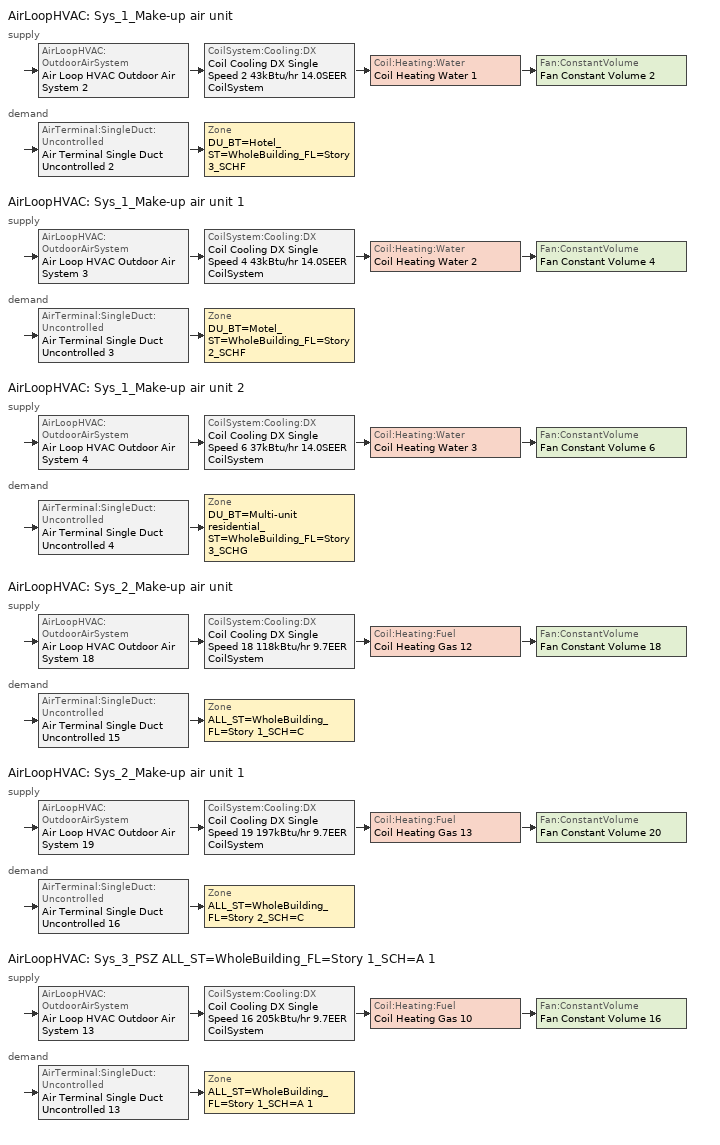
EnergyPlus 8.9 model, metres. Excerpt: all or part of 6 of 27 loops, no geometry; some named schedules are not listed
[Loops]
AirLoopHVAC 'Sys_1_Make-up air unit'
 supply: AirLoopHVAC:OutdoorAirSystem 'Air Loop HVAC Outdoor Air System 2' > CoilSystem:Cooling:DX 'Coil Cooling DX Single Speed 2 43kBtu/hr 14.0SEER CoilSystem' > Coil:Heating:Water 'Coil Heating Water 1' > Fan:ConstantVolume 'Fan Constant Volume 2'
 demand: AirTerminal:SingleDuct:Uncontrolled 'Air Terminal Single Duct Uncontrolled 2' > Zone 'DU_BT=Hotel_ST=WholeBuilding_FL=Story 3_SCHF'
AirLoopHVAC 'Sys_1_Make-up air unit 1'
 supply: AirLoopHVAC:OutdoorAirSystem 'Air Loop HVAC Outdoor Air System 3' > CoilSystem:Cooling:DX 'Coil Cooling DX Single Speed 4 43kBtu/hr 14.0SEER CoilSystem' > Coil:Heating:Water 'Coil Heating Water 2' > Fan:ConstantVolume 'Fan Constant Volume 4'
 demand: AirTerminal:SingleDuct:Uncontrolled 'Air Terminal Single Duct Uncontrolled 3' > Zone 'DU_BT=Motel_ST=WholeBuilding_FL=Story 2_SCHF'
AirLoopHVAC 'Sys_1_Make-up air unit 2'
 supply: AirLoopHVAC:OutdoorAirSystem 'Air Loop HVAC Outdoor Air System 4' > CoilSystem:Cooling:DX 'Coil Cooling DX Single Speed 6 37kBtu/hr 14.0SEER CoilSystem' > Coil:Heating:Water 'Coil Heating Water 3' > Fan:ConstantVolume 'Fan Constant Volume 6'
 demand: AirTerminal:SingleDuct:Uncontrolled 'Air Terminal Single Duct Uncontrolled 4' > Zone 'DU_BT=Multi-unit residential_ST=WholeBuilding_FL=Story 3_SCHG'
AirLoopHVAC 'Sys_2_Make-up air unit'
 supply: AirLoopHVAC:OutdoorAirSystem 'Air Loop HVAC Outdoor Air System 18' > CoilSystem:Cooling:DX 'Coil Cooling DX Single Speed 18 118kBtu/hr 9.7EER CoilSystem' > Coil:Heating:Fuel 'Coil Heating Gas 12' > Fan:ConstantVolume 'Fan Constant Volume 18'
 demand: AirTerminal:SingleDuct:Uncontrolled 'Air Terminal Single Duct Uncontrolled 15' > Zone 'ALL_ST=WholeBuilding_FL=Story 1_SCH=C'
AirLoopHVAC 'Sys_2_Make-up air unit 1'
 supply: AirLoopHVAC:OutdoorAirSystem 'Air Loop HVAC Outdoor Air System 19' > CoilSystem:Cooling:DX 'Coil Cooling DX Single Speed 19 197kBtu/hr 9.7EER CoilSystem' > Coil:Heating:Fuel 'Coil Heating Gas 13' > Fan:ConstantVolume 'Fan Constant Volume 20'
 demand: AirTerminal:SingleDuct:Uncontrolled 'Air Terminal Single Duct Uncontrolled 16' > Zone 'ALL_ST=WholeBuilding_FL=Story 2_SCH=C'
AirLoopHVAC 'Sys_3_PSZ ALL_ST=WholeBuilding_FL=Story 1_SCH=A 1'
 supply: AirLoopHVAC:OutdoorAirSystem 'Air Loop HVAC Outdoor Air System 13' > CoilSystem:Cooling:DX 'Coil Cooling DX Single Speed 16 205kBtu/hr 9.7EER CoilSystem' > Coil:Heating:Fuel 'Coil Heating Gas 10' > Fan:ConstantVolume 'Fan Constant Volume 16'
 demand: AirTerminal:SingleDuct:Uncontrolled 'Air Terminal Single Duct Uncontrolled 13' > Zone 'ALL_ST=WholeBuilding_FL=Story 1_SCH=A 1'
[ZoneControl:Thermostat] Control Object Type 1=ThermostatSetpoint:DualSetpoint
Name | Zone or ZoneList | Control Type Schedule | Control Name 1
ALL_ST=WholeBuilding_FL=Story 1_SCH=A 1 Thermostat | ALL_ST=WholeBuilding_FL=Story 1_SCH=A 1 | ALL_ST=WholeBuilding_FL=Story 1_SCH=A 1 Thermostat Schedule | Manufacturing facility WholeBuilding Thermostat 3
ALL_ST=WholeBuilding_FL=Story 1_SCH=C Thermostat | ALL_ST=WholeBuilding_FL=Story 1_SCH=C | ALL_ST=WholeBuilding_FL=Story 1_SCH=C Thermostat Schedule | Library WholeBuilding Thermostat 3
ALL_ST=WholeBuilding_FL=Story 2_SCH=C Thermostat | ALL_ST=WholeBuilding_FL=Story 2_SCH=C | ALL_ST=WholeBuilding_FL=Story 2_SCH=C Thermostat Schedule | Museum WholeBuilding Thermostat 3
DU_BT=Hotel_ST=WholeBuilding_FL=Story 3_SCHF Thermostat | DU_BT=Hotel_ST=WholeBuilding_FL=Story 3_SCHF | DU_BT=Hotel_ST=WholeBuilding_FL=Story 3_SCHF Thermostat Schedule | Hotel WholeBuilding Thermostat 3
DU_BT=Motel_ST=WholeBuilding_FL=Story 2_SCHF Thermostat | DU_BT=Motel_ST=WholeBuilding_FL=Story 2_SCHF | DU_BT=Motel_ST=WholeBuilding_FL=Story 2_SCHF Thermostat Schedule | Motel WholeBuilding Thermostat 3
DU_BT=Multi-unit residential_ST=WholeBuilding_FL=Story 3_SCHG Thermostat | DU_BT=Multi-unit residential_ST=WholeBuilding_FL=Story 3_SCHG | DU_BT=Multi-unit residential_ST=WholeBuilding_FL=Story 3_SCHG Thermostat Schedule | Multi-unit residential WholeBuilding Thermostat 3
[ThermostatSetpoint:DualSetpoint]
Name | Heating Setpoint Temperature Schedule | Cooling Setpoint Temperature Schedule
Manufacturing facility WholeBuilding Thermostat 3 | NECB-A-Thermostat Setpoint-Heating | NECB-A-Thermostat Setpoint-Cooling
Library WholeBuilding Thermostat 3; Museum WholeBuilding Thermostat 3 | NECB-C-Thermostat Setpoint-Heating | NECB-C-Thermostat Setpoint-Cooling
Hotel WholeBuilding Thermostat 3; Motel WholeBuilding Thermostat 3 | NECB-F-Thermostat Setpoint-Heating | NECB-F-Thermostat Setpoint-Cooling
Multi-unit residential WholeBuilding Thermostat 3 | NECB-G-Thermostat Setpoint-Heating | NECB-G-Thermostat Setpoint-Cooling
[Coil:Heating:Water] Availability Schedule=Always On Discrete; U-Factor Times Area Value {W/K}=Autosize; Maximum Water Flow Rate {m3/s}=Autosize; Performance Input Method=UFactorTimesAreaAndDesignWaterFlowRate; Rated Capacity {W}=Autosize; Rated Inlet Water Temperature {C}=82.2; Rated Inlet Air Temperature {C}=16.6; Rated Outlet Water Temperature {C}=71.1; Rated Outlet Air Temperature {C}=32.2; Rated Ratio for Air and Water Convection=0.5
Coil Heating Water 1; Coil Heating Water 2; Coil Heating Water 3
[Zone equipment]
ALL_ST=WholeBuilding_FL=Story 1_SCH=A 1: Air Terminal Single Duct Uncontrolled 13, Zone HVAC Baseboard Convective Water 13
ALL_ST=WholeBuilding_FL=Story 1_SCH=C: Zone HVAC Four Pipe Fan Coil 1, Air Terminal Single Duct Uncontrolled 15
ALL_ST=WholeBuilding_FL=Story 2_SCH=C: Zone HVAC Four Pipe Fan Coil 2, Air Terminal Single Duct Uncontrolled 16
DU_BT=Hotel_ST=WholeBuilding_FL=Story 3_SCHF: DU_BT=Hotel_ST=WholeBuilding_FL=Story 3_SCHF PTAC, Zone HVAC Baseboard Convective Water 2, Air Terminal Single Duct Uncontrolled 2
DU_BT=Motel_ST=WholeBuilding_FL=Story 2_SCHF: DU_BT=Motel_ST=WholeBuilding_FL=Story 2_SCHF PTAC, Zone HVAC Baseboard Convective Water 3, Air Terminal Single Duct Uncontrolled 3
DU_BT=Multi-unit residential_ST=WholeBuilding_FL=Story 3_SCHG: DU_BT=Multi-unit residential_ST=WholeBuilding_FL=Story 3_SCHG PTAC, Zone HVAC Baseboard Convective Water 4, Air Terminal Single Duct Uncontrolled 4
[Sizing:Zone] Zone Cooling Design Supply Air Temperature Input Method=SupplyAirTemperature; Zone Cooling Design Supply Air Temperature {C}=13; Zone Cooling Design Supply Air Temperature Difference {deltaC}=11.11; Zone Heating Design Supply Air Temperature Input Method=SupplyAirTemperature; Zone Heating Design Supply Air Temperature {C}=43; Zone Heating Design Supply Air Temperature Difference {deltaC}=11.11; Zone Cooling Design Supply Air Humidity Ratio {kgWater/kgDryAir}=0.0085; Zone Heating Design Supply Air Humidity Ratio {kgWater/kgDryAir}=0.008; Zone Heating Sizing Factor=1.3; Zone Cooling Sizing Factor=1.1; Cooling Design Air Flow Method=DesignDay; Cooling Design Air Flow Rate {m3/s}=0; Cooling Minimum Air Flow per Zone Floor Area {m3/s-m2}=0.000762; Cooling Minimum Air Flow {m3/s}=0; Cooling Minimum Air Flow Fraction=0; Heating Design Air Flow Method=DesignDay; Heating Design Air Flow Rate {m3/s}=0; Heating Maximum Air Flow per Zone Floor Area {m3/s-m2}=0.002032; Heating Maximum Air Flow {m3/s}=0.141576; Heating Maximum Air Flow Fraction=0.3; Account for Dedicated Outdoor Air System=No
Name | Design Specification Outdoor Air Object | Design Specification Zone Air Distribution Object
ALL_ST=WholeBuilding_FL=Story 1_SCH=A 1 | Manufacturing facility WholeBuilding Ventilation | ALL_ST=WholeBuilding_FL=Story 1_SCH=A 1 Design Spec Zone Air Dist
ALL_ST=WholeBuilding_FL=Story 1_SCH=C | Library WholeBuilding Ventilation | ALL_ST=WholeBuilding_FL=Story 1_SCH=C Design Spec Zone Air Dist
ALL_ST=WholeBuilding_FL=Story 2_SCH=C | Museum WholeBuilding Ventilation | ALL_ST=WholeBuilding_FL=Story 2_SCH=C Design Spec Zone Air Dist
DU_BT=Hotel_ST=WholeBuilding_FL=Story 3_SCHF | Hotel WholeBuilding Ventilation | DU_BT=Hotel_ST=WholeBuilding_FL=Story 3_SCHF Design Spec Zone Air Dist
DU_BT=Motel_ST=WholeBuilding_FL=Story 2_SCHF | Motel WholeBuilding Ventilation | DU_BT=Motel_ST=WholeBuilding_FL=Story 2_SCHF Design Spec Zone Air Dist
DU_BT=Multi-unit residential_ST=WholeBuilding_FL=Story 3_SCHG | Multi-unit residential WholeBuilding Ventilation | DU_BT=Multi-unit residential_ST=WholeBuilding_FL=Story 3_SCHG Design Spec Zone Air Dist
[DesignSpecification:ZoneAirDistribution] Zone Air Distribution Effectiveness in Cooling Mode=1; Zone Air Distribution Effectiveness in Heating Mode=1
ALL_ST=WholeBuilding_FL=Story 1_SCH=A 1 Design Spec Zone Air Dist; ALL_ST=WholeBuilding_FL=Story 1_SCH=C Design Spec Zone Air Dist; ALL_ST=WholeBuilding_FL=Story 2_SCH=C Design Spec Zone Air Dist; DU_BT=Hotel_ST=WholeBuilding_FL=Story 3_SCHF Design Spec Zone Air Dist; DU_BT=Motel_ST=WholeBuilding_FL=Story 2_SCHF Design Spec Zone Air Dist; DU_BT=Multi-unit residential_ST=WholeBuilding_FL=Story 3_SCHG Design Spec Zone Air Dist
[Controller:MechanicalVentilation] Demand Controlled Ventilation=No; System Outdoor Air Method=ZoneSum
Name | Availability Schedule | Zone Name 1 | Design Specification Outdoor Air Object Name 1 | Design Specification Zone Air Distribution Object Name 1
Controller Mechanical Ventilation 13 | Sys_3_PSZ ALL_ST=WholeBuilding_FL=Story 1_SCH=A 1 Occ Sch | ALL_ST=WholeBuilding_FL=Story 1_SCH=A 1 | Manufacturing facility WholeBuilding Ventilation | ALL_ST=WholeBuilding_FL=Story 1_SCH=A 1 Design Spec Zone Air Dist
Controller Mechanical Ventilation 18 | Sys_2_Make-up air unit Occ Sch | ALL_ST=WholeBuilding_FL=Story 1_SCH=C | Library WholeBuilding Ventilation | ALL_ST=WholeBuilding_FL=Story 1_SCH=C Design Spec Zone Air Dist
Controller Mechanical Ventilation 19 | Sys_2_Make-up air unit 1 Occ Sch | ALL_ST=WholeBuilding_FL=Story 2_SCH=C | Museum WholeBuilding Ventilation | ALL_ST=WholeBuilding_FL=Story 2_SCH=C Design Spec Zone Air Dist
Controller Mechanical Ventilation 2 | Sys_1_Make-up air unit Occ Sch | DU_BT=Hotel_ST=WholeBuilding_FL=Story 3_SCHF | Hotel WholeBuilding Ventilation | DU_BT=Hotel_ST=WholeBuilding_FL=Story 3_SCHF Design Spec Zone Air Dist
Controller Mechanical Ventilation 3 | Sys_1_Make-up air unit 1 Occ Sch | DU_BT=Motel_ST=WholeBuilding_FL=Story 2_SCHF | Motel WholeBuilding Ventilation | DU_BT=Motel_ST=WholeBuilding_FL=Story 2_SCHF Design Spec Zone Air Dist
Controller Mechanical Ventilation 4 | Sys_1_Make-up air unit 2 Occ Sch | DU_BT=Multi-unit residential_ST=WholeBuilding_FL=Story 3_SCHG | Multi-unit residential WholeBuilding Ventilation | DU_BT=Multi-unit residential_ST=WholeBuilding_FL=Story 3_SCHG Design Spec Zone Air Dist
[DesignSpecification:OutdoorAir] Outdoor Air Method=Sum; Outdoor Air Flow per Person {m3/s-person}=0; Outdoor Air Flow per Zone {m3/s}=0; Outdoor Air Flow Air Changes per Hour {1/hr}=0
Name | Outdoor Air Flow per Zone Floor Area {m3/s-m2}
Manufacturing facility WholeBuilding Ventilation | 0.00107188
Library WholeBuilding Ventilation | 0.00072644
Museum WholeBuilding Ventilation | 0.0004826
Hotel WholeBuilding Ventilation; Motel WholeBuilding Ventilation | 0.00040132
Multi-unit residential WholeBuilding Ventilation | 0.00034544
[AirTerminal:SingleDuct:Uncontrolled] Availability Schedule=Always On Discrete; Maximum Air Flow Rate {m3/s}=AutoSize
Air Terminal Single Duct Uncontrolled 13; Air Terminal Single Duct Uncontrolled 15; Air Terminal Single Duct Uncontrolled 16; Air Terminal Single Duct Uncontrolled 2; Air Terminal Single Duct Uncontrolled 3; Air Terminal Single Duct Uncontrolled 4
[Fan:ConstantVolume] Fan Total Efficiency=0.39975; Pressure Rise {Pa}=640; Maximum Flow Rate {m3/s}=AutoSize; Motor Efficiency=0.615; Motor In Airstream Fraction=1
Name | Availability Schedule
Fan Constant Volume 3; Fan Constant Volume 5; Fan Constant Volume 7 | Always On Discrete
Fan Constant Volume 2 | Sys_1_Make-up air unit Occ Sch
Fan Constant Volume 4 | Sys_1_Make-up air unit 1 Occ Sch
Fan Constant Volume 6 | Sys_1_Make-up air unit 2 Occ Sch
Fan Constant Volume 18 | Sys_2_Make-up air unit Occ Sch
Fan Constant Volume 20 | Sys_2_Make-up air unit 1 Occ Sch
Fan Constant Volume 16 | Sys_3_PSZ ALL_ST=WholeBuilding_FL=Story 1_SCH=A 1 Occ Sch
[ZoneHVAC:PackagedTerminalAirConditioner] Availability Schedule=Always On Discrete; Cooling Supply Air Flow Rate {m3/s}=Autosize; Heating Supply Air Flow Rate {m3/s}=Autosize; No Load Supply Air Flow Rate {m3/s}=Autosize; Cooling Outdoor Air Flow Rate {m3/s}=Autosize; Heating Outdoor Air Flow Rate {m3/s}=Autosize; No Load Outdoor Air Flow Rate {m3/s}=Autosize; Fan Placement=DrawThrough
Name | Supply Air Fan | Heating Coil | Cooling Coil
DU_BT=Hotel_ST=WholeBuilding_FL=Story 3_SCHF PTAC | Fan Constant Volume 3 | Coil Heating Electric 1 | Coil Cooling DX Single Speed 3 173kBtu/hr 9.3EER
DU_BT=Motel_ST=WholeBuilding_FL=Story 2_SCHF PTAC | Fan Constant Volume 5 | Coil Heating Electric 2 | Coil Cooling DX Single Speed 5 108kBtu/hr 9.3EER
DU_BT=Multi-unit residential_ST=WholeBuilding_FL=Story 3_SCHG PTAC | Fan Constant Volume 7 | Coil Heating Electric 3 | Coil Cooling DX Single Speed 7 138kBtu/hr 9.3EER
[Coil:Heating:Electric] Availability Schedule=ON_OFF_ALWAYS_OFF; Efficiency=1; Nominal Capacity {W}=Autosize
Coil Heating Electric 1; Coil Heating Electric 2; Coil Heating Electric 3
[Coil:Cooling:DX:SingleSpeed] Gross Rated Total Cooling Capacity {W}=Autosize; Gross Rated Sensible Heat Ratio=Autosize; Rated Air Flow Rate {m3/s}=Autosize; Rated Evaporator Fan Power Per Volume Flow Rate {W/(m3/s)}=773.3; Total Cooling Capacity Function of Temperature Curve=DXCOOL-NECB2011-REF-CAPFT; Total Cooling Capacity Function of Flow Fraction Curve=DXCOOL-NECB2011-REF-CAPFFLOW; Energy Input Ratio Function of Temperature Curve=DXCOOL-NECB2011-REF-COOLEIRFT; Energy Input Ratio Function of Flow Fraction Curve=DXCOOL-NECB2011-REF-COOLEIRFFLOW; Part Load Fraction Correlation Curve=DXCOOL-NECB2011-REF-COOLPLFFPLR; Condenser Type=AirCooled; Evaporative Condenser Effectiveness=0; Evaporative Condenser Air Flow Rate {m3/s}=Autosize; Evaporative Condenser Pump Rated Power Consumption {W}=Autosize; Crankcase Heater Capacity {W}=0; Maximum Outdoor Dry-Bulb Temperature for Crankcase Heater Operation {C}=0; Basin Heater Capacity {W/K}=0; Basin Heater Setpoint Temperature {C}=10
Name | Availability Schedule | Gross Rated Cooling COP {W/W}
Coil Cooling DX Single Speed 3 173kBtu/hr 9.3EER | Always On Discrete | 3.27098
Coil Cooling DX Single Speed 5 108kBtu/hr 9.3EER | Always On Discrete | 3.22351
Coil Cooling DX Single Speed 7 138kBtu/hr 9.3EER | Always On Discrete | 3.24561
Coil Cooling DX Single Speed 2 43kBtu/hr 14.0SEER; Coil Cooling DX Single Speed 4 43kBtu/hr 14.0SEER; Coil Cooling DX Single Speed 6 37kBtu/hr 14.0SEER | Always On Discrete | 3.8248
Coil Cooling DX Single Speed 18 118kBtu/hr 9.7EER | tpfc_clg_availability | 3.36826
Coil Cooling DX Single Speed 19 197kBtu/hr 9.7EER | tpfc_clg_availability 1 | 3.42864
Coil Cooling DX Single Speed 16 205kBtu/hr 9.7EER | Always On Discrete | 3.43438
[AirLoopHVAC] Design Supply Air Flow Rate {m3/s}=AutoSize
Sys_1_Make-up air unit; Sys_1_Make-up air unit 1; Sys_1_Make-up air unit 2; Sys_2_Make-up air unit; Sys_2_Make-up air unit 1; Sys_3_PSZ ALL_ST=WholeBuilding_FL=Story 1_SCH=A 1
[Sizing:System] Design Outdoor Air Flow Rate {m3/s}=Autosize; Central Heating Maximum System Air Flow Ratio=1; Preheat Design Temperature {C}=7; Preheat Design Humidity Ratio {kgWater/kgDryAir}=0.008; Precool Design Temperature {C}=13; Precool Design Humidity Ratio {kgWater/kgDryAir}=0.008; Central Cooling Design Supply Air Temperature {C}=13; Type of Zone Sum to Use=NonCoincident; Central Cooling Design Supply Air Humidity Ratio {kgWater/kgDryAir}=0.0085; Central Heating Design Supply Air Humidity Ratio {kgWater/kgDryAir}=0.008; Cooling Supply Air Flow Rate Method=DesignDay; Cooling Supply Air Flow Rate {m3/s}=0; Cooling Supply Air Flow Rate Per Floor Area {m3/s-m2}=0.00996765; Cooling Fraction of Autosized Cooling Supply Air Flow Rate=1; Cooling Supply Air Flow Rate Per Unit Cooling Capacity {m3/s-W}=3.94755e-05; Heating Supply Air Flow Rate Method=DesignDay; Heating Supply Air Flow Rate {m3/s}=0; Heating Supply Air Flow Rate Per Floor Area {m3/s-m2}=0.00996765; Heating Fraction of Autosized Heating Supply Air Flow Rate=1; Heating Fraction of Autosized Cooling Supply Air Flow Rate=1; Heating Supply Air Flow Rate Per Unit Heating Capacity {m3/s-W}=3.15882e-05; System Outdoor Air Method=ZoneSum; Zone Maximum Outdoor Air Fraction=1; Cooling Design Capacity Method=CoolingDesignCapacity; Cooling Design Capacity {W}=Autosize; Cooling Design Capacity Per Floor Area {W/m2}=234.7; Fraction of Autosized Cooling Design Capacity=1; Heating Design Capacity Method=HeatingDesignCapacity; Heating Design Capacity {W}=Autosize; Heating Design Capacity Per Floor Area {W/m2}=157; Fraction of Autosized Heating Design Capacity=1; Central Cooling Capacity Control Method=OnOff
Name | Type of Load to Size On | Central Heating Design Supply Air Temperature {C} | 100% Outdoor Air in Cooling | 100% Outdoor Air in Heating
Sys_1_Make-up air unit; Sys_1_Make-up air unit 1; Sys_1_Make-up air unit 2 | VentilationRequirement | 43 | Yes | Yes
Sys_2_Make-up air unit; Sys_2_Make-up air unit 1 | Sensible | 13.1 | No | No
Sys_3_PSZ ALL_ST=WholeBuilding_FL=Story 1_SCH=A 1 | Sensible | 43 | No | No
[Controller:WaterCoil] Control Variable=Temperature; Action=Normal; Actuator Variable=Flow; Controller Convergence Tolerance {deltaC}=0.0001; Maximum Actuated Flow {m3/s}=Autosize; Minimum Actuated Flow {m3/s}=0
Controller Water Coil 1; Controller Water Coil 2; Controller Water Coil 3
[Controller:OutdoorAir] Minimum Outdoor Air Flow Rate {m3/s}=Autosize; Maximum Outdoor Air Flow Rate {m3/s}=Autosize; Economizer Control Action Type=ModulateFlow; Lockout Type=NoLockout; Minimum Limit Type=FixedMinimum; High Humidity Control=No; Control High Indoor Humidity Based on Outdoor Humidity Ratio=Yes
Name | Economizer Control Type | Economizer Maximum Limit Dry-Bulb Temperature {C} | Economizer Maximum Limit Enthalpy {J/kg} | Economizer Minimum Limit Dry-Bulb Temperature {C} | Minimum Outdoor Air Schedule | Mechanical Ventilation Controller | Heat Recovery Bypass Control Type
Controller Outdoor Air 2 | NoEconomizer | 28 | 64000 | -100 | Sys_1_Make-up air unit Occ Sch | Controller Mechanical Ventilation 2 | BypassWhenWithinEconomizerLimits
Controller Outdoor Air 3 | NoEconomizer | 28 | 64000 | -100 | Sys_1_Make-up air unit 1 Occ Sch | Controller Mechanical Ventilation 3 | BypassWhenWithinEconomizerLimits
Controller Outdoor Air 4 | NoEconomizer | 28 | 64000 | -100 | Sys_1_Make-up air unit 2 Occ Sch | Controller Mechanical Ventilation 4 | BypassWhenWithinEconomizerLimits
Controller Outdoor Air 18 | DifferentialEnthalpy |  |  |  | Sys_2_Make-up air unit Occ Sch | Controller Mechanical Ventilation 18 | BypassWhenWithinEconomizerLimits
Controller Outdoor Air 19 | DifferentialEnthalpy |  |  |  | Sys_2_Make-up air unit 1 Occ Sch | Controller Mechanical Ventilation 19 | BypassWhenWithinEconomizerLimits
Controller Outdoor Air 13 | DifferentialEnthalpy |  |  |  | Sys_3_PSZ ALL_ST=WholeBuilding_FL=Story 1_SCH=A 1 Occ Sch | Controller Mechanical Ventilation 13 | BypassWhenOAFlowGreaterThanMinimum
[SetpointManager:MixedAir] Control Variable=Temperature
Node 56 OS Default SPM; Node 54 OS Default SPM; Node 53 OS Default SPM; Node 74 OS Default SPM; Node 73 OS Default SPM; Node 72 OS Default SPM; Node 91 OS Default SPM; Node 90 OS Default SPM; Node 89 OS Default SPM; Node 359 OS Default SPM; Node 358 OS Default SPM; Node 357 OS Default SPM; Node 402 OS Default SPM; Node 401 OS Default SPM; Node 400 OS Default SPM; Node 210 OS Default SPM; Node 209 OS Default SPM; Node 208 OS Default SPM
[CoilSystem:Cooling:DX]
Name | Availability Schedule | Cooling Coil
Coil Cooling DX Single Speed 2 43kBtu/hr 14.0SEER CoilSystem | Always On Discrete | Coil Cooling DX Single Speed 2 43kBtu/hr 14.0SEER
Coil Cooling DX Single Speed 4 43kBtu/hr 14.0SEER CoilSystem | Always On Discrete | Coil Cooling DX Single Speed 4 43kBtu/hr 14.0SEER
Coil Cooling DX Single Speed 6 37kBtu/hr 14.0SEER CoilSystem | Always On Discrete | Coil Cooling DX Single Speed 6 37kBtu/hr 14.0SEER
Coil Cooling DX Single Speed 18 118kBtu/hr 9.7EER CoilSystem | tpfc_clg_availability | Coil Cooling DX Single Speed 18 118kBtu/hr 9.7EER
Coil Cooling DX Single Speed 19 197kBtu/hr 9.7EER CoilSystem | tpfc_clg_availability 1 | Coil Cooling DX Single Speed 19 197kBtu/hr 9.7EER
Coil Cooling DX Single Speed 16 205kBtu/hr 9.7EER CoilSystem | Always On Discrete | Coil Cooling DX Single Speed 16 205kBtu/hr 9.7EER
[SetpointManager:Scheduled] Control Variable=Temperature
Name | Schedule
Setpoint Manager Scheduled 1 | Makeup-Air Unit Supply Air Temp
Setpoint Manager Scheduled 2 | Makeup-Air Unit Supply Air Temp 1
Setpoint Manager Scheduled 3 | Makeup-Air Unit Supply Air Temp 2
[Coil:Heating:Fuel] Availability Schedule=Always On Discrete; Fuel Type=NaturalGas; Nominal Capacity {W}=AutoSize; Parasitic Electric Load {W}=0; Part Load Fraction Correlation Curve=FURNACE-EFFPLR-NECB2011; Parasitic Fuel Load {W}=0
Name | Burner Efficiency
Coil Heating Gas 12; Coil Heating Gas 13 | 0.924
Coil Heating Gas 10 | 0.81
[SetpointManager:SingleZone:Reheat] Control Variable=Temperature
Name | Minimum Supply Air Temperature {C} | Maximum Supply Air Temperature {C} | Control Zone
Setpoint Manager Single Zone Reheat 12 | 13.1 | 13 | ALL_ST=WholeBuilding_FL=Story 1_SCH=C
Setpoint Manager Single Zone Reheat 13 | 13.1 | 13 | ALL_ST=WholeBuilding_FL=Story 2_SCH=C
Setpoint Manager Single Zone Reheat 10 | 13 | 43 | ALL_ST=WholeBuilding_FL=Story 1_SCH=A 1
[HeatExchanger:AirToAir:SensibleAndLatent]
Sys_3_PSZ ALL_ST=WholeBuilding_FL=Story 1_SCH=A 1 ERV: Availability Schedule=Always On Discrete; Nominal Supply Air Flow Rate {m3/s}=Autosize; Sensible Effectiveness at 100% Heating Air Flow=0.5; Latent Effectiveness at 100% Heating Air Flow=0.5; Sensible Effectiveness at 75% Heating Air Flow=0.5; Latent Effectiveness at 75% Heating Air Flow=0.5; Sensible Effectiveness at 100% Cooling Air Flow=0.5; Latent Effectiveness at 100% Cooling Air Flow=0.5; Sensible Effectiveness at 75% Cooling Air Flow=0.5; Latent Effectiveness at 75% Cooling Air Flow=0.5; Nominal Electric Power {W}=1972.68; Supply Air Outlet Temperature Control=Yes; Heat Exchanger Type=Rotary; Frost Control Type=ExhaustOnly; Threshold Temperature {C}=-23.3; Initial Defrost Time Fraction=0.167; Rate of Defrost Time Fraction Increase {1/K}=1.44; Economizer Lockout=Yes
[SetpointManager:OutdoorAirPretreat]
Setpoint Manager Outdoor Air Pretreat 1: Control Variable=Temperature; Minimum Setpoint Temperature {C}=-99; Maximum Setpoint Temperature {C}=99; Minimum Setpoint Humidity Ratio {kgWater/kgDryAir}=1e-05; Maximum Setpoint Humidity Ratio {kgWater/kgDryAir}=1
[Schedule:Compact]
ALL_ST=WholeBuilding_FL=Story 1_SCH=A 1 Thermostat Schedule; ALL_ST=WholeBuilding_FL=Story 1_SCH=C Thermostat Schedule; ALL_ST=WholeBuilding_FL=Story 2_SCH=C Thermostat Schedule; DU_BT=Hotel_ST=WholeBuilding_FL=Story 3_SCHF Thermostat Schedule; DU_BT=Motel_ST=WholeBuilding_FL=Story 2_SCHF Thermostat Schedule; DU_BT=Multi-unit residential_ST=WholeBuilding_FL=Story 3_SCHG Thermostat Schedule: Through: 12/31, For: AllDays, Until: 24:00, 4
[Schedule:Day:Interval]
NECB-A-Thermostat Setpoint-Heating Sun|Hol Day; NECB-A-Thermostat Setpoint-Heating Sat Day: No, 24:00, 18
NECB-A-Thermostat Setpoint-Heating Default|Wkdy Day; NECB-A-Thermostat Setpoint-Heating Default: No, 06:00, 18, 07:00, 20, 21:00, 22, 24:00, 18
NECB-A-Thermostat Setpoint-Cooling Sun|Hol Day; NECB-A-Thermostat Setpoint-Cooling Sat Day: No, 24:00, 35
NECB-A-Thermostat Setpoint-Cooling Default|Wkdy Day; NECB-A-Thermostat Setpoint-Cooling Default: No, 06:00, 35, 21:00, 24, 24:00, 35
Sys_3_PSZ ALL_ST=WholeBuilding_FL=Story 1_SCH=A 1 Occ Sch Sunday; Sys_3_PSZ ALL_ST=WholeBuilding_FL=Story 1_SCH=A 1 Occ Sch Saturday; Schedule Day 11; Schedule Day 7; tpfc_clg_availability_sch_rule_day; tpfc_clg_availability_sch_rule_day 2; tpfc_clg_availability_sch_rule_day 3; tpfc_clg_availability_sch_rule_day 5: No, 24:00, 0
Sys_3_PSZ ALL_ST=WholeBuilding_FL=Story 1_SCH=A 1 Occ Sch Monday; Sys_3_PSZ ALL_ST=WholeBuilding_FL=Story 1_SCH=A 1 Occ Sch Tuesday; Sys_3_PSZ ALL_ST=WholeBuilding_FL=Story 1_SCH=A 1 Occ Sch Wednesday; Sys_3_PSZ ALL_ST=WholeBuilding_FL=Story 1_SCH=A 1 Occ Sch Thursday; Sys_3_PSZ ALL_ST=WholeBuilding_FL=Story 1_SCH=A 1 Occ Sch Friday: No, 08:00, 0, 19:00, 1, 24:00, 0
Sys_3_PSZ ALL_ST=WholeBuilding_FL=Story 1_SCH=A 1 Occ Sch Default; Sys_3_PSZ ALL_ST=WholeBuilding_FL=Story 1_SCH=A 1 Occ Sch Summer Design Day; Sys_3_PSZ ALL_ST=WholeBuilding_FL=Story 1_SCH=A 1 Occ Sch Winter Design Day; Sys_2_Make-up air unit Occ Sch Default; Sys_2_Make-up air unit Occ Sch Summer Design Day; Sys_2_Make-up air unit Occ Sch Winter Design Day; Sys_2_Make-up air unit 1 Occ Sch Default; Sys_2_Make-up air unit 1 Occ Sch Summer Design Day; Sys_2_Make-up air unit 1 Occ Sch Winter Design Day; Sys_1_Make-up air unit Occ Sch Sunday; Sys_1_Make-up air unit Occ Sch Monday; Sys_1_Make-up air unit Occ Sch Tuesday; Sys_1_Make-up air unit Occ Sch Wednesday; Sys_1_Make-up air unit Occ Sch Thursday; Sys_1_Make-up air unit Occ Sch Friday; Sys_1_Make-up air unit Occ Sch Saturday; Sys_1_Make-up air unit Occ Sch Default; Sys_1_Make-up air unit Occ Sch Summer Design Day; Sys_1_Make-up air unit Occ Sch Winter Design Day; Sys_1_Make-up air unit 1 Occ Sch Sunday; Sys_1_Make-up air unit 1 Occ Sch Monday; Sys_1_Make-up air unit 1 Occ Sch Tuesday; Sys_1_Make-up air unit 1 Occ Sch Wednesday; Sys_1_Make-up air unit 1 Occ Sch Thursday; Sys_1_Make-up air unit 1 Occ Sch Friday; Sys_1_Make-up air unit 1 Occ Sch Saturday; Sys_1_Make-up air unit 1 Occ Sch Default; Sys_1_Make-up air unit 1 Occ Sch Summer Design Day; Sys_1_Make-up air unit 1 Occ Sch Winter Design Day; Sys_1_Make-up air unit 2 Occ Sch Sunday; Sys_1_Make-up air unit 2 Occ Sch Monday; Sys_1_Make-up air unit 2 Occ Sch Tuesday; Sys_1_Make-up air unit 2 Occ Sch Wednesday; Sys_1_Make-up air unit 2 Occ Sch Thursday; Sys_1_Make-up air unit 2 Occ Sch Friday; Sys_1_Make-up air unit 2 Occ Sch Saturday; Sys_1_Make-up air unit 2 Occ Sch Default; Sys_1_Make-up air unit 2 Occ Sch Summer Design Day; Sys_1_Make-up air unit 2 Occ Sch Winter Design Day; tpfc_clg_availability_sch_rule_day 1; tpfc_clg_availability_sch_rule_day 4: No, 24:00, 1
NECB-C-Thermostat Setpoint-Heating Sun|Hol Day: No, 09:00, 18, 10:00, 20, 19:00, 22, 24:00, 18
NECB-C-Thermostat Setpoint-Heating Default|Wkdy Day; NECB-C-Thermostat Setpoint-Heating Sat Day; NECB-C-Thermostat Setpoint-Heating Default: No, 07:00, 18, 08:00, 20, 21:00, 22, 24:00, 18
NECB-C-Thermostat Setpoint-Cooling Sun|Hol Day: No, 09:00, 35, 19:00, 24, 24:00, 35
NECB-C-Thermostat Setpoint-Cooling Default|Wkdy Day; NECB-C-Thermostat Setpoint-Cooling Sat Day; NECB-C-Thermostat Setpoint-Cooling Default: No, 07:00, 35, 21:00, 24, 24:00, 35
Sys_2_Make-up air unit Occ Sch Sunday; Sys_2_Make-up air unit 1 Occ Sch Sunday: No, 11:00, 0, 19:00, 1, 24:00, 0
Sys_2_Make-up air unit Occ Sch Monday; Sys_2_Make-up air unit Occ Sch Tuesday; Sys_2_Make-up air unit Occ Sch Wednesday; Sys_2_Make-up air unit Occ Sch Thursday; Sys_2_Make-up air unit Occ Sch Friday; Sys_2_Make-up air unit Occ Sch Saturday; Sys_2_Make-up air unit 1 Occ Sch Monday; Sys_2_Make-up air unit 1 Occ Sch Tuesday; Sys_2_Make-up air unit 1 Occ Sch Wednesday; Sys_2_Make-up air unit 1 Occ Sch Thursday; Sys_2_Make-up air unit 1 Occ Sch Friday; Sys_2_Make-up air unit 1 Occ Sch Saturday: No, 09:00, 0, 21:00, 1, 24:00, 0
NECB-F-Thermostat Setpoint-Heating Sun|Hol Day; NECB-F-Thermostat Setpoint-Heating Default|Wkdy Day; NECB-F-Thermostat Setpoint-Heating Sat Day; NECB-F-Thermostat Setpoint-Heating Default; NECB-G-Thermostat Setpoint-Heating Sun|Hol Day; NECB-G-Thermostat Setpoint-Heating Default|Wkdy Day; NECB-G-Thermostat Setpoint-Heating Sat Day; NECB-G-Thermostat Setpoint-Heating Default: No, 01:00, 22, 07:00, 18, 08:00, 20, 24:00, 22
NECB-F-Thermostat Setpoint-Cooling Sun|Hol Day; NECB-F-Thermostat Setpoint-Cooling Default|Wkdy Day; NECB-F-Thermostat Setpoint-Cooling Sat Day; NECB-F-Thermostat Setpoint-Cooling Default; NECB-G-Thermostat Setpoint-Cooling Sun|Hol Day; NECB-G-Thermostat Setpoint-Cooling Default|Wkdy Day; NECB-G-Thermostat Setpoint-Cooling Sat Day; NECB-G-Thermostat Setpoint-Cooling Default: No, 24:00, 24
sunON_OFF_ALWAYS_OFF 1; wkdON_OFF_ALWAYS_OFF 1; satON_OFF_ALWAYS_OFF 1; Schedule Day 3: No, 01:00, 0, 02:00, 0, 03:00, 0, 04:00, 0, 05:00, 0, 06:00, 0, 07:00, 0, 08:00, 0, 09:00, 0, 10:00, 0, 11:00, 0, 12:00, 0, 13:00, 0, 14:00, 0, 15:00, 0, 16:00, 0, 17:00, 0, 18:00, 0, 19:00, 0, 20:00, 0, 21:00, 0, 22:00, 0, 23:00, 0, 24:00, 0
Makeup Air Unit Supply Air Temp Default; Makeup Air Unit Supply Air Temp Default 1; Makeup Air Unit Supply Air Temp Default 2: No, 24:00, 20
[Schedule:Week:Daily]
NECB-A-Thermostat Setpoint-Heating Week Rule - Jan1-Dec31: NECB-A-Thermostat Setpoint-Heating Sun|Hol Day, NECB-A-Thermostat Setpoint-Heating Default|Wkdy Day, NECB-A-Thermostat Setpoint-Heating Default|Wkdy Day, NECB-A-Thermostat Setpoint-Heating Default|Wkdy Day, NECB-A-Thermostat Setpoint-Heating Default|Wkdy Day, NECB-A-Thermostat Setpoint-Heating Default|Wkdy Day, NECB-A-Thermostat Setpoint-Heating Sat Day, NECB-A-Thermostat Setpoint-Heating Default, NECB-A-Thermostat Setpoint-Heating Default, NECB-A-Thermostat Setpoint-Heating Default, NECB-A-Thermostat Setpoint-Heating Default, NECB-A-Thermostat Setpoint-Heating Default
NECB-A-Thermostat Setpoint-Cooling Week Rule - Jan1-Dec31: NECB-A-Thermostat Setpoint-Cooling Sun|Hol Day, NECB-A-Thermostat Setpoint-Cooling Default|Wkdy Day, NECB-A-Thermostat Setpoint-Cooling Default|Wkdy Day, NECB-A-Thermostat Setpoint-Cooling Default|Wkdy Day, NECB-A-Thermostat Setpoint-Cooling Default|Wkdy Day, NECB-A-Thermostat Setpoint-Cooling Default|Wkdy Day, NECB-A-Thermostat Setpoint-Cooling Sat Day, NECB-A-Thermostat Setpoint-Cooling Default, NECB-A-Thermostat Setpoint-Cooling Default, NECB-A-Thermostat Setpoint-Cooling Default, NECB-A-Thermostat Setpoint-Cooling Default, NECB-A-Thermostat Setpoint-Cooling Default
Sys_3_PSZ ALL_ST=WholeBuilding_FL=Story 1_SCH=A 1 Occ Sch Week Rule - Jan1-Dec31: Sys_3_PSZ ALL_ST=WholeBuilding_FL=Story 1_SCH=A 1 Occ Sch Sunday, Sys_3_PSZ ALL_ST=WholeBuilding_FL=Story 1_SCH=A 1 Occ Sch Monday, Sys_3_PSZ ALL_ST=WholeBuilding_FL=Story 1_SCH=A 1 Occ Sch Tuesday, Sys_3_PSZ ALL_ST=WholeBuilding_FL=Story 1_SCH=A 1 Occ Sch Wednesday, Sys_3_PSZ ALL_ST=WholeBuilding_FL=Story 1_SCH=A 1 Occ Sch Thursday, Sys_3_PSZ ALL_ST=WholeBuilding_FL=Story 1_SCH=A 1 Occ Sch Friday, Sys_3_PSZ ALL_ST=WholeBuilding_FL=Story 1_SCH=A 1 Occ Sch Saturday, Sys_3_PSZ ALL_ST=WholeBuilding_FL=Story 1_SCH=A 1 Occ Sch Default, Sys_3_PSZ ALL_ST=WholeBuilding_FL=Story 1_SCH=A 1 Occ Sch Summer Design Day, Sys_3_PSZ ALL_ST=WholeBuilding_FL=Story 1_SCH=A 1 Occ Sch Winter Design Day, Sys_3_PSZ ALL_ST=WholeBuilding_FL=Story 1_SCH=A 1 Occ Sch Default, Sys_3_PSZ ALL_ST=WholeBuilding_FL=Story 1_SCH=A 1 Occ Sch Default
NECB-C-Thermostat Setpoint-Heating Week Rule - Jan1-Dec31: NECB-C-Thermostat Setpoint-Heating Sun|Hol Day, NECB-C-Thermostat Setpoint-Heating Default|Wkdy Day, NECB-C-Thermostat Setpoint-Heating Default|Wkdy Day, NECB-C-Thermostat Setpoint-Heating Default|Wkdy Day, NECB-C-Thermostat Setpoint-Heating Default|Wkdy Day, NECB-C-Thermostat Setpoint-Heating Default|Wkdy Day, NECB-C-Thermostat Setpoint-Heating Sat Day, NECB-C-Thermostat Setpoint-Heating Default, NECB-C-Thermostat Setpoint-Heating Default, NECB-C-Thermostat Setpoint-Heating Default, NECB-C-Thermostat Setpoint-Heating Default, NECB-C-Thermostat Setpoint-Heating Default
NECB-C-Thermostat Setpoint-Cooling Week Rule - Jan1-Dec31: NECB-C-Thermostat Setpoint-Cooling Sun|Hol Day, NECB-C-Thermostat Setpoint-Cooling Default|Wkdy Day, NECB-C-Thermostat Setpoint-Cooling Default|Wkdy Day, NECB-C-Thermostat Setpoint-Cooling Default|Wkdy Day, NECB-C-Thermostat Setpoint-Cooling Default|Wkdy Day, NECB-C-Thermostat Setpoint-Cooling Default|Wkdy Day, NECB-C-Thermostat Setpoint-Cooling Sat Day, NECB-C-Thermostat Setpoint-Cooling Default, NECB-C-Thermostat Setpoint-Cooling Default, NECB-C-Thermostat Setpoint-Cooling Default, NECB-C-Thermostat Setpoint-Cooling Default, NECB-C-Thermostat Setpoint-Cooling Default
Sys_2_Make-up air unit Occ Sch Week Rule - Jan1-Dec31: Sys_2_Make-up air unit Occ Sch Sunday, Sys_2_Make-up air unit Occ Sch Monday, Sys_2_Make-up air unit Occ Sch Tuesday, Sys_2_Make-up air unit Occ Sch Wednesday, Sys_2_Make-up air unit Occ Sch Thursday, Sys_2_Make-up air unit Occ Sch Friday, Sys_2_Make-up air unit Occ Sch Saturday, Sys_2_Make-up air unit Occ Sch Default, Sys_2_Make-up air unit Occ Sch Summer Design Day, Sys_2_Make-up air unit Occ Sch Winter Design Day, Sys_2_Make-up air unit Occ Sch Default, Sys_2_Make-up air unit Occ Sch Default
Sys_2_Make-up air unit 1 Occ Sch Week Rule - Jan1-Dec31: Sys_2_Make-up air unit 1 Occ Sch Sunday, Sys_2_Make-up air unit 1 Occ Sch Monday, Sys_2_Make-up air unit 1 Occ Sch Tuesday, Sys_2_Make-up air unit 1 Occ Sch Wednesday, Sys_2_Make-up air unit 1 Occ Sch Thursday, Sys_2_Make-up air unit 1 Occ Sch Friday, Sys_2_Make-up air unit 1 Occ Sch Saturday, Sys_2_Make-up air unit 1 Occ Sch Default, Sys_2_Make-up air unit 1 Occ Sch Summer Design Day, Sys_2_Make-up air unit 1 Occ Sch Winter Design Day, Sys_2_Make-up air unit 1 Occ Sch Default, Sys_2_Make-up air unit 1 Occ Sch Default
NECB-F-Thermostat Setpoint-Heating Week Rule - Jan1-Dec31: NECB-F-Thermostat Setpoint-Heating Sun|Hol Day, NECB-F-Thermostat Setpoint-Heating Default|Wkdy Day, NECB-F-Thermostat Setpoint-Heating Default|Wkdy Day, NECB-F-Thermostat Setpoint-Heating Default|Wkdy Day, NECB-F-Thermostat Setpoint-Heating Default|Wkdy Day, NECB-F-Thermostat Setpoint-Heating Default|Wkdy Day, NECB-F-Thermostat Setpoint-Heating Sat Day, NECB-F-Thermostat Setpoint-Heating Default, NECB-F-Thermostat Setpoint-Heating Default, NECB-F-Thermostat Setpoint-Heating Default, NECB-F-Thermostat Setpoint-Heating Default, NECB-F-Thermostat Setpoint-Heating Default
NECB-F-Thermostat Setpoint-Cooling Week Rule - Jan1-Dec31: NECB-F-Thermostat Setpoint-Cooling Sun|Hol Day, NECB-F-Thermostat Setpoint-Cooling Default|Wkdy Day, NECB-F-Thermostat Setpoint-Cooling Default|Wkdy Day, NECB-F-Thermostat Setpoint-Cooling Default|Wkdy Day, NECB-F-Thermostat Setpoint-Cooling Default|Wkdy Day, NECB-F-Thermostat Setpoint-Cooling Default|Wkdy Day, NECB-F-Thermostat Setpoint-Cooling Sat Day, NECB-F-Thermostat Setpoint-Cooling Default, NECB-F-Thermostat Setpoint-Cooling Default, NECB-F-Thermostat Setpoint-Cooling Default, NECB-F-Thermostat Setpoint-Cooling Default, NECB-F-Thermostat Setpoint-Cooling Default
NECB-G-Thermostat Setpoint-Heating Week Rule - Jan1-Dec31: NECB-G-Thermostat Setpoint-Heating Sun|Hol Day, NECB-G-Thermostat Setpoint-Heating Default|Wkdy Day, NECB-G-Thermostat Setpoint-Heating Default|Wkdy Day, NECB-G-Thermostat Setpoint-Heating Default|Wkdy Day, NECB-G-Thermostat Setpoint-Heating Default|Wkdy Day, NECB-G-Thermostat Setpoint-Heating Default|Wkdy Day, NECB-G-Thermostat Setpoint-Heating Sat Day, NECB-G-Thermostat Setpoint-Heating Default, NECB-G-Thermostat Setpoint-Heating Default, NECB-G-Thermostat Setpoint-Heating Default, NECB-G-Thermostat Setpoint-Heating Default, NECB-G-Thermostat Setpoint-Heating Default
NECB-G-Thermostat Setpoint-Cooling Week Rule - Jan1-Dec31: NECB-G-Thermostat Setpoint-Cooling Sun|Hol Day, NECB-G-Thermostat Setpoint-Cooling Default|Wkdy Day, NECB-G-Thermostat Setpoint-Cooling Default|Wkdy Day, NECB-G-Thermostat Setpoint-Cooling Default|Wkdy Day, NECB-G-Thermostat Setpoint-Cooling Default|Wkdy Day, NECB-G-Thermostat Setpoint-Cooling Default|Wkdy Day, NECB-G-Thermostat Setpoint-Cooling Sat Day, NECB-G-Thermostat Setpoint-Cooling Default, NECB-G-Thermostat Setpoint-Cooling Default, NECB-G-Thermostat Setpoint-Cooling Default, NECB-G-Thermostat Setpoint-Cooling Default, NECB-G-Thermostat Setpoint-Cooling Default
ON_OFF_ALWAYS_OFF Week Rule - Jan1-Dec31: sunON_OFF_ALWAYS_OFF 1, wkdON_OFF_ALWAYS_OFF 1, wkdON_OFF_ALWAYS_OFF 1, wkdON_OFF_ALWAYS_OFF 1, wkdON_OFF_ALWAYS_OFF 1, wkdON_OFF_ALWAYS_OFF 1, satON_OFF_ALWAYS_OFF 1, Schedule Day 3, Schedule Day 3, Schedule Day 3, Schedule Day 3, Schedule Day 3
Sys_1_Make-up air unit Occ Sch Week Rule - Jan1-Dec31: Sys_1_Make-up air unit Occ Sch Sunday, Sys_1_Make-up air unit Occ Sch Monday, Sys_1_Make-up air unit Occ Sch Tuesday, Sys_1_Make-up air unit Occ Sch Wednesday, Sys_1_Make-up air unit Occ Sch Thursday, Sys_1_Make-up air unit Occ Sch Friday, Sys_1_Make-up air unit Occ Sch Saturday, Sys_1_Make-up air unit Occ Sch Default, Sys_1_Make-up air unit Occ Sch Summer Design Day, Sys_1_Make-up air unit Occ Sch Winter Design Day, Sys_1_Make-up air unit Occ Sch Default, Sys_1_Make-up air unit Occ Sch Default
Sys_1_Make-up air unit 1 Occ Sch Week Rule - Jan1-Dec31: Sys_1_Make-up air unit 1 Occ Sch Sunday, Sys_1_Make-up air unit 1 Occ Sch Monday, Sys_1_Make-up air unit 1 Occ Sch Tuesday, Sys_1_Make-up air unit 1 Occ Sch Wednesday, Sys_1_Make-up air unit 1 Occ Sch Thursday, Sys_1_Make-up air unit 1 Occ Sch Friday, Sys_1_Make-up air unit 1 Occ Sch Saturday, Sys_1_Make-up air unit 1 Occ Sch Default, Sys_1_Make-up air unit 1 Occ Sch Summer Design Day, Sys_1_Make-up air unit 1 Occ Sch Winter Design Day, Sys_1_Make-up air unit 1 Occ Sch Default, Sys_1_Make-up air unit 1 Occ Sch Default
Sys_1_Make-up air unit 2 Occ Sch Week Rule - Jan1-Dec31: Sys_1_Make-up air unit 2 Occ Sch Sunday, Sys_1_Make-up air unit 2 Occ Sch Monday, Sys_1_Make-up air unit 2 Occ Sch Tuesday, Sys_1_Make-up air unit 2 Occ Sch Wednesday, Sys_1_Make-up air unit 2 Occ Sch Thursday, Sys_1_Make-up air unit 2 Occ Sch Friday, Sys_1_Make-up air unit 2 Occ Sch Saturday, Sys_1_Make-up air unit 2 Occ Sch Default, Sys_1_Make-up air unit 2 Occ Sch Summer Design Day, Sys_1_Make-up air unit 2 Occ Sch Winter Design Day, Sys_1_Make-up air unit 2 Occ Sch Default, Sys_1_Make-up air unit 2 Occ Sch Default
Makeup-Air Unit Supply Air Temp Week Rule - Jan1-Dec31: Makeup Air Unit Supply Air Temp Default, Makeup Air Unit Supply Air Temp Default, Makeup Air Unit Supply Air Temp Default, Makeup Air Unit Supply Air Temp Default, Makeup Air Unit Supply Air Temp Default, Makeup Air Unit Supply Air Temp Default, Makeup Air Unit Supply Air Temp Default, Makeup Air Unit Supply Air Temp Default, Makeup Air Unit Supply Air Temp Default, Makeup Air Unit Supply Air Temp Default, Makeup Air Unit Supply Air Temp Default, Makeup Air Unit Supply Air Temp Default
Makeup-Air Unit Supply Air Temp 1 Week Rule - Jan1-Dec31: Makeup Air Unit Supply Air Temp Default 1, Makeup Air Unit Supply Air Temp Default 1, Makeup Air Unit Supply Air Temp Default 1, Makeup Air Unit Supply Air Temp Default 1, Makeup Air Unit Supply Air Temp Default 1, Makeup Air Unit Supply Air Temp Default 1, Makeup Air Unit Supply Air Temp Default 1, Makeup Air Unit Supply Air Temp Default 1, Makeup Air Unit Supply Air Temp Default 1, Makeup Air Unit Supply Air Temp Default 1, Makeup Air Unit Supply Air Temp Default 1, Makeup Air Unit Supply Air Temp Default 1
Makeup-Air Unit Supply Air Temp 2 Week Rule - Jan1-Dec31: Makeup Air Unit Supply Air Temp Default 2, Makeup Air Unit Supply Air Temp Default 2, Makeup Air Unit Supply Air Temp Default 2, Makeup Air Unit Supply Air Temp Default 2, Makeup Air Unit Supply Air Temp Default 2, Makeup Air Unit Supply Air Temp Default 2, Makeup Air Unit Supply Air Temp Default 2, Makeup Air Unit Supply Air Temp Default 2, Makeup Air Unit Supply Air Temp Default 2, Makeup Air Unit Supply Air Temp Default 2, Makeup Air Unit Supply Air Temp Default 2, Makeup Air Unit Supply Air Temp Default 2
tpfc_clg_availability Week Rule - Jan1-Jun24: tpfc_clg_availability_sch_rule_day, tpfc_clg_availability_sch_rule_day, tpfc_clg_availability_sch_rule_day, tpfc_clg_availability_sch_rule_day, tpfc_clg_availability_sch_rule_day, tpfc_clg_availability_sch_rule_day, tpfc_clg_availability_sch_rule_day, Schedule Day 7, Schedule Day 7, Schedule Day 7, Schedule Day 7, Schedule Day 7
tpfc_clg_availability Week Rule - Jun25-Jul1: tpfc_clg_availability_sch_rule_day, tpfc_clg_availability_sch_rule_day, tpfc_clg_availability_sch_rule_day, tpfc_clg_availability_sch_rule_day, tpfc_clg_availability_sch_rule_day, tpfc_clg_availability_sch_rule_day, tpfc_clg_availability_sch_rule_day 1, Schedule Day 7, Schedule Day 7, Schedule Day 7, Schedule Day 7, Schedule Day 7
tpfc_clg_availability Week Rule - Jul2-Oct28: tpfc_clg_availability_sch_rule_day 1, tpfc_clg_availability_sch_rule_day 1, tpfc_clg_availability_sch_rule_day 1, tpfc_clg_availability_sch_rule_day 1, tpfc_clg_availability_sch_rule_day 1, tpfc_clg_availability_sch_rule_day 1, tpfc_clg_availability_sch_rule_day 1, Schedule Day 7, Schedule Day 7, Schedule Day 7, Schedule Day 7, Schedule Day 7
tpfc_clg_availability Week Rule - Oct29-Nov4: tpfc_clg_availability_sch_rule_day 1, tpfc_clg_availability_sch_rule_day 1, tpfc_clg_availability_sch_rule_day 1, tpfc_clg_availability_sch_rule_day 2, tpfc_clg_availability_sch_rule_day 2, tpfc_clg_availability_sch_rule_day 2, tpfc_clg_availability_sch_rule_day 2, Schedule Day 7, Schedule Day 7, Schedule Day 7, Schedule Day 7, Schedule Day 7
tpfc_clg_availability Week Rule - Nov5-Dec31: tpfc_clg_availability_sch_rule_day 2, tpfc_clg_availability_sch_rule_day 2, tpfc_clg_availability_sch_rule_day 2, tpfc_clg_availability_sch_rule_day 2, tpfc_clg_availability_sch_rule_day 2, tpfc_clg_availability_sch_rule_day 2, tpfc_clg_availability_sch_rule_day 2, Schedule Day 7, Schedule Day 7, Schedule Day 7, Schedule Day 7, Schedule Day 7
tpfc_clg_availability 1 Week Rule - Jan1-Jun24: tpfc_clg_availability_sch_rule_day 3, tpfc_clg_availability_sch_rule_day 3, tpfc_clg_availability_sch_rule_day 3, tpfc_clg_availability_sch_rule_day 3, tpfc_clg_availability_sch_rule_day 3, tpfc_clg_availability_sch_rule_day 3, tpfc_clg_availability_sch_rule_day 3, Schedule Day 11, Schedule Day 11, Schedule Day 11, Schedule Day 11, Schedule Day 11
tpfc_clg_availability 1 Week Rule - Jun25-Jul1: tpfc_clg_availability_sch_rule_day 3, tpfc_clg_availability_sch_rule_day 3, tpfc_clg_availability_sch_rule_day 3, tpfc_clg_availability_sch_rule_day 3, tpfc_clg_availability_sch_rule_day 3, tpfc_clg_availability_sch_rule_day 3, tpfc_clg_availability_sch_rule_day 4, Schedule Day 11, Schedule Day 11, Schedule Day 11, Schedule Day 11, Schedule Day 11
tpfc_clg_availability 1 Week Rule - Jul2-Oct28: tpfc_clg_availability_sch_rule_day 4, tpfc_clg_availability_sch_rule_day 4, tpfc_clg_availability_sch_rule_day 4, tpfc_clg_availability_sch_rule_day 4, tpfc_clg_availability_sch_rule_day 4, tpfc_clg_availability_sch_rule_day 4, tpfc_clg_availability_sch_rule_day 4, Schedule Day 11, Schedule Day 11, Schedule Day 11, Schedule Day 11, Schedule Day 11
tpfc_clg_availability 1 Week Rule - Oct29-Nov4: tpfc_clg_availability_sch_rule_day 4, tpfc_clg_availability_sch_rule_day 4, tpfc_clg_availability_sch_rule_day 4, tpfc_clg_availability_sch_rule_day 5, tpfc_clg_availability_sch_rule_day 5, tpfc_clg_availability_sch_rule_day 5, tpfc_clg_availability_sch_rule_day 5, Schedule Day 11, Schedule Day 11, Schedule Day 11, Schedule Day 11, Schedule Day 11
tpfc_clg_availability 1 Week Rule - Nov5-Dec31: tpfc_clg_availability_sch_rule_day 5, tpfc_clg_availability_sch_rule_day 5, tpfc_clg_availability_sch_rule_day 5, tpfc_clg_availability_sch_rule_day 5, tpfc_clg_availability_sch_rule_day 5, tpfc_clg_availability_sch_rule_day 5, tpfc_clg_availability_sch_rule_day 5, Schedule Day 11, Schedule Day 11, Schedule Day 11, Schedule Day 11, Schedule Day 11
[Schedule:Year]
NECB-A-Thermostat Setpoint-Heating: NECB-A-Thermostat Setpoint-Heating Week Rule - Jan1-Dec31, 1, 1, 12, 31
NECB-A-Thermostat Setpoint-Cooling: NECB-A-Thermostat Setpoint-Cooling Week Rule - Jan1-Dec31, 1, 1, 12, 31
Sys_3_PSZ ALL_ST=WholeBuilding_FL=Story 1_SCH=A 1 Occ Sch: Sys_3_PSZ ALL_ST=WholeBuilding_FL=Story 1_SCH=A 1 Occ Sch Week Rule - Jan1-Dec31, 1, 1, 12, 31
NECB-C-Thermostat Setpoint-Heating: NECB-C-Thermostat Setpoint-Heating Week Rule - Jan1-Dec31, 1, 1, 12, 31
NECB-C-Thermostat Setpoint-Cooling: NECB-C-Thermostat Setpoint-Cooling Week Rule - Jan1-Dec31, 1, 1, 12, 31
Sys_2_Make-up air unit Occ Sch: Sys_2_Make-up air unit Occ Sch Week Rule - Jan1-Dec31, 1, 1, 12, 31
Sys_2_Make-up air unit 1 Occ Sch: Sys_2_Make-up air unit 1 Occ Sch Week Rule - Jan1-Dec31, 1, 1, 12, 31
NECB-F-Thermostat Setpoint-Heating: NECB-F-Thermostat Setpoint-Heating Week Rule - Jan1-Dec31, 1, 1, 12, 31
NECB-F-Thermostat Setpoint-Cooling: NECB-F-Thermostat Setpoint-Cooling Week Rule - Jan1-Dec31, 1, 1, 12, 31
NECB-G-Thermostat Setpoint-Heating: NECB-G-Thermostat Setpoint-Heating Week Rule - Jan1-Dec31, 1, 1, 12, 31
NECB-G-Thermostat Setpoint-Cooling: NECB-G-Thermostat Setpoint-Cooling Week Rule - Jan1-Dec31, 1, 1, 12, 31
ON_OFF_ALWAYS_OFF: ON_OFF_ALWAYS_OFF Week Rule - Jan1-Dec31, 1, 1, 12, 31
Sys_1_Make-up air unit Occ Sch: Sys_1_Make-up air unit Occ Sch Week Rule - Jan1-Dec31, 1, 1, 12, 31
Sys_1_Make-up air unit 1 Occ Sch: Sys_1_Make-up air unit 1 Occ Sch Week Rule - Jan1-Dec31, 1, 1, 12, 31
Sys_1_Make-up air unit 2 Occ Sch: Sys_1_Make-up air unit 2 Occ Sch Week Rule - Jan1-Dec31, 1, 1, 12, 31
Makeup-Air Unit Supply Air Temp: Makeup-Air Unit Supply Air Temp Week Rule - Jan1-Dec31, 1, 1, 12, 31
Makeup-Air Unit Supply Air Temp 1: Makeup-Air Unit Supply Air Temp 1 Week Rule - Jan1-Dec31, 1, 1, 12, 31
Makeup-Air Unit Supply Air Temp 2: Makeup-Air Unit Supply Air Temp 2 Week Rule - Jan1-Dec31, 1, 1, 12, 31
tpfc_clg_availability: tpfc_clg_availability Week Rule - Jan1-Jun24, 1, 1, 6, 24, tpfc_clg_availability Week Rule - Jun25-Jul1, 6, 25, 7, 1, tpfc_clg_availability Week Rule - Jul2-Oct28, 7, 2, 10, 28, tpfc_clg_availability Week Rule - Oct29-Nov4, 10, 29, 11, 4, tpfc_clg_availability Week Rule - Nov5-Dec31, 11, 5, 12, 31
tpfc_clg_availability 1: tpfc_clg_availability 1 Week Rule - Jan1-Jun24, 1, 1, 6, 24, tpfc_clg_availability 1 Week Rule - Jun25-Jul1, 6, 25, 7, 1, tpfc_clg_availability 1 Week Rule - Jul2-Oct28, 7, 2, 10, 28, tpfc_clg_availability 1 Week Rule - Oct29-Nov4, 10, 29, 11, 4, tpfc_clg_availability 1 Week Rule - Nov5-Dec31, 11, 5, 12, 31
[Schedule:Constant]
Always On Discrete: Hourly Value=1
[Curve:Biquadratic] Minimum Value of x {BasedOnField A2}=13; Maximum Value of x {BasedOnField A2}=24; Minimum Value of y {BasedOnField A3}=24; Maximum Value of y {BasedOnField A3}=46
Name | Coefficient1 Constant | Coefficient2 x | Coefficient3 x**2 | Coefficient4 y | Coefficient5 y**2 | Coefficient6 x*y
DXCOOL-NECB2011-REF-CAPFT | 0.867905 | 0.0142459 | 0.00055436 | -0.0075575 | 3.3e-05 | -0.0001918
DXCOOL-NECB2011-REF-COOLEIRFT | 0.116936 | 0.0284933 | -0.0004112 | 0.0214108 | 0.00016103 | -0.0006791
[Curve:Quadratic] Coefficient1 Constant=1; Coefficient2 x=0; Coefficient3 x**2=0; Minimum Value of x {BasedOnField A2}=0; Maximum Value of x {BasedOnField A2}=1
DXCOOL-NECB2011-REF-CAPFFLOW; DXCOOL-NECB2011-REF-COOLEIRFFLOW
[Curve:Cubic] Maximum Value of x {BasedOnField A2}=1
Name | Coefficient1 Constant | Coefficient2 x | Coefficient3 x**2 | Coefficient4 x**3 | Minimum Value of x {BasedOnField A2}
DXCOOL-NECB2011-REF-COOLPLFFPLR | 0.0277 | 4.9151 | -8.184 | 4.2702 | 0.7
FURNACE-EFFPLR-NECB2011 | 0.7277 | 1.0667 | -1.5174 | 0.7282 | 0
